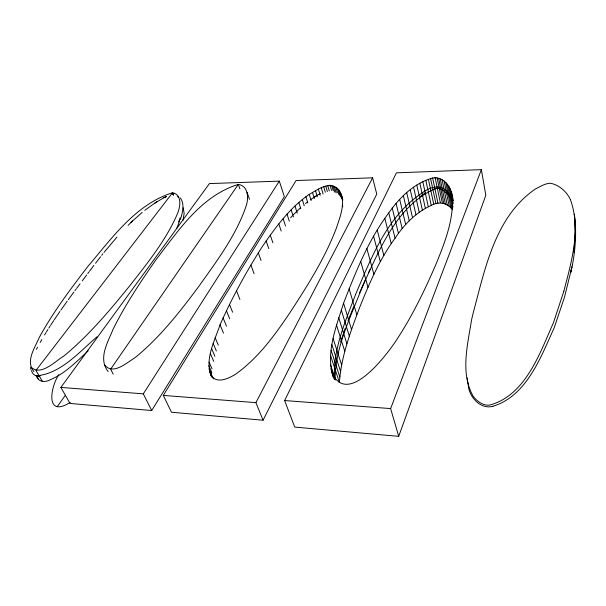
<?xml version="1.0" encoding="UTF-8"?>
<svg xmlns="http://www.w3.org/2000/svg" width="606" height="606" viewBox="0 0 606 606"><rect width="100%" height="100%" fill="white"/><g stroke="black" fill="none" stroke-linecap="round" stroke-linejoin="round"><path stroke-width="0.91" d="M210.29 373.834C215.554 385.34 229.636 378.303 236.991 373.19C258.709 357.298 274.882 335.05 289.766 312.938C307.234 286.138 324.611 258.777 336.125 228.803C340.193 216.463 347.412 199.919 337.527 188.489C328.641 180.906 317.385 189.905 309.249 194.375C289.698 207.858 275.45 227.401 262.201 246.771C246.241 271.67 232.075 297.751 220.039 324.771C214.729 340.89 204.336 359.32 211.411 376.387M452.955 200.919C452.947 189.928 445.145 175.967 432.646 177.99C414.095 183.179 399.528 197.564 388.764 212.933C368.372 240.006 355.737 271.844 343.557 303.205C336.315 326.748 325.27 352.745 333.398 377.432M447.281 184.156L452.402 209.646C447.622 202.76 438.32 201.162 431.26 205.442C416.125 212.145 404.104 224.629 395.067 238.219C379.583 259.285 369.221 283.51 359.585 307.659C350.503 331.823 341.201 356.487 339.405 382.469L330.656 355.828M211.024 374.622L211.176 372.948M574.026 252.497L575.215 231.78L574.549 219.736M572.435 264.89L564.572 296.94L554.248 327.664C540.969 356.699 526.826 396.006 492.936 406.255M572.443 264.852C575.382 249.066 576.533 232.742 574.768 216.796M182.997 220.281L184.156 213.312L183.103 207.752M563.853 291.175C571.496 261.777 581.215 229.288 570.382 199.525M180.368 219.584C182.459 212.789 184.981 204.305 180.346 197.973M563.83 291.259L553.543 322.453C540.022 352.692 525.856 395.157 489.921 405.005C483.376 406.209 477.202 401.286 473.354 396.529C459.916 373.334 467.779 344.375 471.612 319.551L473.422 312.105C485.164 268.253 495.344 216.395 535.325 189.064C540.052 186.656 545.158 183.307 550.574 183.247C559.232 185.095 566.39 191.405 570.284 199.253M340.655 341.807L345.102 328.619M179.664 220.789L176.793 228.364M398.703 436.343L485.83 195.306L481.376 169.657L396.415 172.831L284.623 400.543L294.758 427.101L398.703 436.343L390.628 408.588L481.376 169.657M178.558 221.97L180.149 217.796M348.049 320.619L353.669 306.606M355.563 294.493C371.44 257.406 387.325 215.941 422.374 192.746C433.282 184.671 444.698 184.072 451.553 197.806M355.54 294.554C345.299 321.528 332.914 349.42 334.467 378.871M335.141 378.803C335.292 348.465 349.109 320.521 359.919 292.819L365.729 279.252C381.371 245.513 398.248 205.661 434.161 189.17M359.578 292.827L365.623 279.169M58.752 374.735C50.23 387.734 45.268 418.095 70.213 402.399M368.698 272.389L370.061 269.488M36.519 349.336L37.58 347.193M263.072 420.2L376.765 194.109L372.614 177.823L296.069 180.535L163.309 395.407L171.498 412.254L263.072 420.2L255.914 402.642L372.614 177.823M40.132 342.481L41.829 339.542M44.556 334.951L46.011 332.565M151.697 410.535L284.343 196.639L279.313 181.126L209.418 183.595L60.88 387.408L70.054 403.445L151.697 410.535L143.304 393.847L60.88 387.408M46.495 331.77L47.897 329.558M48.828 328.081L50.237 325.876M143.304 393.847L279.313 181.126M50.737 325.111L53.745 320.529M54.252 319.763L59.903 311.476M60.873 310.098L67.198 301.174M57.176 406.702L65.463 395.18M68.311 299.659L73.871 292.092M74.992 290.592L76.106 289.085M76.667 288.342L80.015 283.866M82.242 280.896L86.681 274.98M87.787 273.511L88.893 272.033M89.446 271.299L93.869 265.436M95.543 263.262L100.588 256.747M101.717 255.308L102.846 253.869M103.997 252.437L116.958 237.09M290.615 217.736L292.35 215.827M293.296 214.842L300.364 207.949M128.146 225.318L132.638 220.948M88.143 350.836C76.598 361.608 65.183 373.463 50.381 379.689C45.336 382.621 38.019 382.31 36.307 375.599M97.036 336.822C79.121 352.003 61.032 373.735 36.201 375.871M130.972 222.402L142.205 212.418M305.432 203.639L307.545 201.934M144.804 210.343L154.303 203.449L163.484 197.957M420.435 196.359L425.488 192.647M310.908 199.435L314.135 197.23M154.613 203.245L157.484 201.412M315.999 196.071L314.484 197.026L317.226 195.306M317.521 195.124L320.422 193.488M166.339 196.556L163.794 197.821L166.105 196.677L164.143 197.639M434.934 188.86L434.237 189.14M172.695 193.958L173.967 193.503M37.095 376.008L37.489 376.053M435.063 188.814L437.032 188.254M172.596 194.011L173.604 193.738M492.875 406.27C480.308 409.838 468.726 396.468 468.233 384.734M38.663 376.046L36.527 375.909L40.496 375.75M284.623 400.543L390.628 408.588M163.309 395.407L255.914 402.642M37.201 376.091C34.406 375.652 31.989 373.349 31.527 370.531M437.32 188.178C444.433 189.792 450.061 195.337 452.743 202.01M177.634 196.526L178.831 197.624M338.481 193.587L340.867 196.314M31.641 367.645C41.284 376.091 55.555 360.858 63.675 356.169C88.968 335.421 110.05 310.181 130.525 284.82C147.758 262.724 165.696 240.506 177.028 214.691C180.187 207.828 182.717 194.753 172.551 192.723C135.744 204.267 111.868 238.241 87.923 266.352C70.455 289.13 53.078 312.188 39.299 337.436C35.027 347.692 25.157 361.047 33.974 371.622M331.618 372.076C347.018 407.641 386.045 355.677 395.642 341.314C412.194 316.446 425.223 289.433 436.911 261.989C445.099 241.741 453.326 220.289 452.409 198.154M104.732 365.017C112.996 375.584 127.374 362.32 135.305 357.472C160.098 337.194 179.952 311.757 198.973 286.191C216.668 261.186 235.658 236.158 245.809 206.972C248.786 199.162 248.884 185.974 238.325 184.413C201.003 195.768 177.914 231.265 155.318 260.648C140.016 282.691 125.041 305.106 113.117 329.194C107.921 342.117 97.763 358.449 108.156 371.561M42.488 381.575L35.959 370.41L172.551 192.723L173.611 195.344M38.17 378.773L36.951 375.796M113.186 374.129L110.618 369.198L238.325 184.413L239.908 188.86M451.637 197.965L452.902 200.919M208.828 365.706L211.782 372.493M208.994 368.857L212.327 376.508M212.592 377.159L213.335 378.871M209.517 371.425L212.161 377.485M209.1 362.123L212.032 368.902M210.456 353.707L213.713 361.305M211.653 348.715L214.888 356.298M213.153 343.397L216.357 350.965M215.107 337.572L218.281 345.125M220.039 324.771L223.478 333.126M223.099 317.87L226.485 326.202M226.508 310.916L229.666 318.794M229.492 304.371L232.606 312.226M236.537 290.782L239.9 299.47M250.907 265.057L254.073 273.662M258.277 252.77L261.034 260.474M247.066 192.42L249.498 199.351M266.087 240.877L268.761 248.551M270.253 235.136L272.889 242.786M452.341 200.957L452.584 201.684M278.798 223.909L281.192 231.06M333.944 377.424L334.535 379.212M330.891 368.69L334.444 379.401M332.649 374.826L333.542 377.515M283.161 218.895L285.517 226.03M330.573 364.842L335.588 379.992M286.979 214.032L289.304 221.16M331.149 350.48L339.837 377.068M331.921 344.791L340.534 371.334M333.118 338.565L341.64 365.047M291.138 209.774L293.433 216.887M294.97 206.025L297.235 213.138M336.459 324.907L344.769 351.26M298.826 202.525L300.781 208.737M338.709 317.559L346.897 343.852M302.296 199.488L304.227 205.699M305.901 196.738L307.81 202.942M341.337 310.158L349.404 336.383M343.557 303.205L351.51 329.361M309.249 194.375L311.143 200.578M312.461 192.367L314.34 198.579M315.468 190.572L317.332 196.776M318.377 189.072L320.218 195.276M349.117 288.774L356.82 314.802M321.286 187.815L323.112 194.026M323.763 186.913L325.324 192.238M325.823 186.216L327.369 191.549M327.748 185.625L329.285 190.958M331.747 185.497L333.277 190.845M329.997 185.118L331.535 190.458M334.398 186.58L336.178 192.829M333.065 185.989L334.845 192.231M342.299 204.98L342.814 206.805M337.527 188.489L339.299 194.761M335.944 187.36L337.466 192.731M360.759 261.557L367.986 287.312M341.693 195.783L342.708 199.397M340.92 193.496L342.701 199.806M342.261 198.48L342.769 200.291M339.89 191.579L341.913 198.776M338.83 189.883L340.852 197.056M366.865 248.589L373.864 274.207M373.531 236.06L380.295 261.557M377.19 230.007L383.84 255.452M384.772 218.205L391.188 243.529M388.764 212.933L395.067 238.219M574.23 214.183L574.488 215.319M392.18 207.835L398.377 233.068M396.066 203.358L402.172 228.56M399.687 199.427L405.694 224.599M403.369 195.753L409.285 220.902M406.702 192.572L412.542 217.698M410.239 189.678L415.996 214.797M413.565 187.201L419.246 212.312M416.792 185.095L422.405 210.206M419.829 183.201L425.374 208.32M422.799 181.626L428.29 206.752M425.829 180.308L431.26 205.442M428.427 179.353L433.813 204.502M430.601 178.618L435.949 203.783M432.646 177.99L437.949 203.169M435.07 177.452L440.335 202.654M437.093 177.838L442.327 203.078M440.251 178.959L445.44 204.26M438.646 178.346L443.857 203.616M442.115 179.77L447.281 205.108M445.789 182.383L450.925 207.82M444.084 180.936L449.235 206.32M450.061 188.534L452.977 203.169M452.682 202.101L453.046 203.949M448.788 186.148L452.985 207.131M451.19 191.352L453.015 200.525M468.135 384.166L467.726 381.545M467.203 377.939L467.529 380.197M30.838 369.41L30.611 367.191M571.859 267.094L570.89 272.094L571.859 267.094M173.68 193.534L173.066 193.837L173.657 193.572M173.634 193.617L172.808 193.905L173.619 193.678M38.254 376.031L37.322 376.106L38.254 376.031"/></g></svg>
